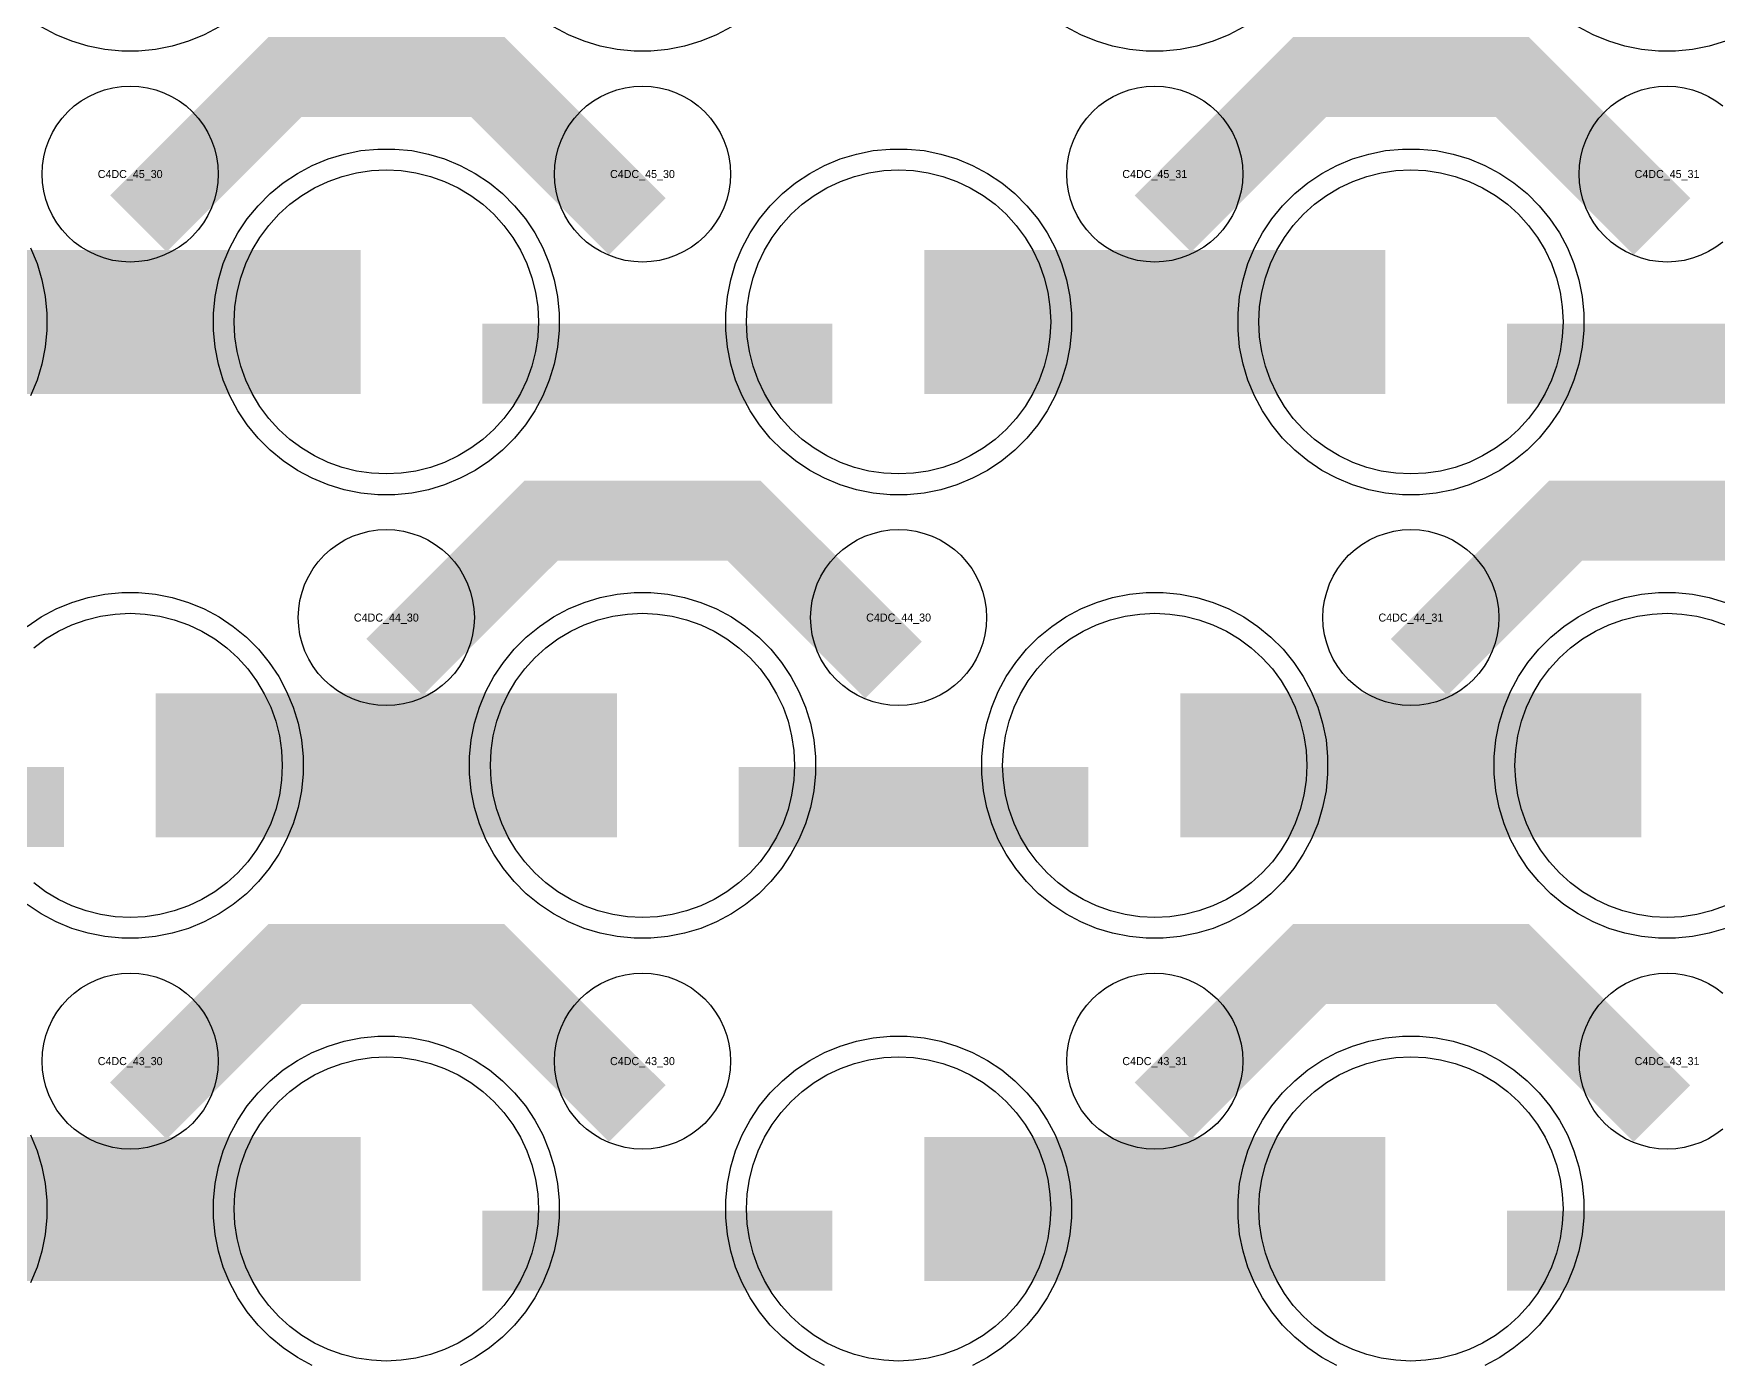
# Model space of a CAD drawing. Extents: x -11880 to 11880, y -14992 to 14992.
# Drawn here: x -2430 to -1904, y -8930 to -8514 of the extents above; entities that cross this region are included whole.
import ezdxf
from ezdxf.enums import TextEntityAlignment as Align

# ---------------------------------------------------------------- set-up
doc = ezdxf.new("R2010")
doc.units = 0
doc.header["$MEASUREMENT"] = 0
for name, color, linetype in [('GDS_775_DT_237', 138, 'CONTINUOUS'), ('RDL1_FS', 34, 'CONTINUOUS'), ('RDL_BS', 160, 'CONTINUOUS')]:
    doc.layers.add(name, color=color, linetype=linetype)

msp = doc.modelspace()

# ---------------------------------------------------------------- linework, layer by layer
at = {"layer": 'RDL1_FS'}
for points in [[(-2320, -8651.689), (-2324.657, -8651.46), (-2329.268, -8650.776), (-2333.791, -8649.644), (-2338.181, -8648.072), (-2342.395, -8646.08), (-2346.395, -8643.682), (-2350.14, -8640.904), (-2353.594, -8637.774), (-2356.724, -8634.32), (-2359.502, -8630.575), (-2361.9, -8626.575), (-2363.892, -8622.361), (-2365.464, -8617.971), (-2366.596, -8613.448), (-2367.28, -8608.837), (-2367.509, -8604.18), (-2367.28, -8599.523), (-2366.596, -8594.912), (-2365.464, -8590.389), (-2363.892, -8585.999), (-2361.9, -8581.785), (-2359.502, -8577.785), (-2356.724, -8574.04), (-2353.594, -8570.586), (-2350.14, -8567.456), (-2346.395, -8564.678), (-2342.395, -8562.28), (-2338.181, -8560.288), (-2333.791, -8558.716), (-2329.268, -8557.584), (-2324.657, -8556.9), (-2320, -8556.671), (-2315.343, -8556.9), (-2310.732, -8557.584), (-2306.209, -8558.716), (-2301.819, -8560.288), (-2297.605, -8562.28), (-2293.605, -8564.678), (-2289.86, -8567.456), (-2286.406, -8570.586), (-2283.276, -8574.04), (-2280.498, -8577.785), (-2278.1, -8581.785), (-2276.108, -8585.999), (-2274.536, -8590.389), (-2273.404, -8594.912), (-2272.72, -8599.523), (-2272.491, -8604.18), (-2272.72, -8608.837), (-2273.404, -8613.448), (-2274.536, -8617.971), (-2276.108, -8622.361), (-2278.1, -8626.575), (-2280.498, -8630.575), (-2283.276, -8634.32), (-2286.406, -8637.774), (-2289.86, -8640.904), (-2293.605, -8643.682), (-2297.605, -8646.08), (-2301.819, -8648.072), (-2306.209, -8649.644), (-2310.732, -8650.776), (-2315.343, -8651.46)], [(-2160, -8651.689), (-2164.657, -8651.46), (-2169.268, -8650.776), (-2173.791, -8649.644), (-2178.181, -8648.072), (-2182.395, -8646.08), (-2186.395, -8643.682), (-2190.14, -8640.904), (-2193.594, -8637.774), (-2196.724, -8634.32), (-2199.502, -8630.575), (-2201.9, -8626.575), (-2203.892, -8622.361), (-2205.464, -8617.971), (-2206.596, -8613.448), (-2207.28, -8608.837), (-2207.509, -8604.18), (-2207.28, -8599.523), (-2206.596, -8594.912), (-2205.464, -8590.389), (-2203.892, -8585.999), (-2201.9, -8581.785), (-2199.502, -8577.785), (-2196.724, -8574.04), (-2193.594, -8570.586), (-2190.14, -8567.456), (-2186.395, -8564.678), (-2182.395, -8562.28), (-2178.181, -8560.288), (-2173.791, -8558.716), (-2169.268, -8557.584), (-2164.657, -8556.9), (-2160, -8556.671), (-2155.343, -8556.9), (-2150.732, -8557.584), (-2146.209, -8558.716), (-2141.819, -8560.288), (-2137.605, -8562.28), (-2133.605, -8564.678), (-2129.86, -8567.456), (-2126.406, -8570.586), (-2123.276, -8574.04), (-2120.498, -8577.785), (-2118.1, -8581.785), (-2116.108, -8585.999), (-2114.536, -8590.389), (-2113.404, -8594.912), (-2112.72, -8599.523), (-2112.491, -8604.18), (-2112.72, -8608.837), (-2113.404, -8613.448), (-2114.536, -8617.971), (-2116.108, -8622.361), (-2118.1, -8626.575), (-2120.498, -8630.575), (-2123.276, -8634.32), (-2126.406, -8637.774), (-2129.86, -8640.904), (-2133.605, -8643.682), (-2137.605, -8646.08), (-2141.819, -8648.072), (-2146.209, -8649.644), (-2150.732, -8650.776), (-2155.343, -8651.46)], [(-2000, -8651.689), (-2004.657, -8651.46), (-2009.268, -8650.776), (-2013.791, -8649.644), (-2018.181, -8648.072), (-2022.395, -8646.08), (-2026.395, -8643.682), (-2030.14, -8640.904), (-2033.594, -8637.774), (-2036.724, -8634.32), (-2039.502, -8630.575), (-2041.9, -8626.575), (-2043.892, -8622.361), (-2045.464, -8617.971), (-2046.596, -8613.448), (-2047.28, -8608.837), (-2047.509, -8604.18), (-2047.28, -8599.523), (-2046.596, -8594.912), (-2045.464, -8590.389), (-2043.892, -8585.999), (-2041.9, -8581.785), (-2039.502, -8577.785), (-2036.724, -8574.04), (-2033.594, -8570.586), (-2030.14, -8567.456), (-2026.395, -8564.678), (-2022.395, -8562.28), (-2018.181, -8560.288), (-2013.791, -8558.716), (-2009.268, -8557.584), (-2004.657, -8556.9), (-2000, -8556.671), (-1995.343, -8556.9), (-1990.732, -8557.584), (-1986.209, -8558.716), (-1981.819, -8560.288), (-1977.605, -8562.28), (-1973.605, -8564.678), (-1969.86, -8567.456), (-1966.406, -8570.586), (-1963.276, -8574.04), (-1960.498, -8577.785), (-1958.1, -8581.785), (-1956.108, -8585.999), (-1954.536, -8590.389), (-1953.404, -8594.912), (-1952.72, -8599.523), (-1952.491, -8604.18), (-1952.72, -8608.837), (-1953.404, -8613.448), (-1954.536, -8617.971), (-1956.108, -8622.361), (-1958.1, -8626.575), (-1960.498, -8630.575), (-1963.276, -8634.32), (-1966.406, -8637.774), (-1969.86, -8640.904), (-1973.605, -8643.682), (-1977.605, -8646.08), (-1981.819, -8648.072), (-1986.209, -8649.644), (-1990.732, -8650.776), (-1995.343, -8651.46)], [(-2240, -8790.254), (-2244.657, -8790.025), (-2249.268, -8789.341), (-2253.791, -8788.209), (-2258.181, -8786.637), (-2262.395, -8784.645), (-2266.395, -8782.247), (-2270.14, -8779.469), (-2273.594, -8776.339), (-2276.724, -8772.885), (-2279.502, -8769.14), (-2281.9, -8765.14), (-2283.892, -8760.926), (-2285.464, -8756.536), (-2286.596, -8752.013), (-2287.28, -8747.402), (-2287.509, -8742.745), (-2287.28, -8738.088), (-2286.596, -8733.477), (-2285.464, -8728.954), (-2283.892, -8724.564), (-2281.9, -8720.35), (-2279.502, -8716.35), (-2276.724, -8712.605), (-2273.594, -8709.151), (-2270.14, -8706.021), (-2266.395, -8703.243), (-2262.395, -8700.845), (-2258.181, -8698.853), (-2253.791, -8697.281), (-2249.268, -8696.149), (-2244.657, -8695.465), (-2240, -8695.236), (-2235.343, -8695.465), (-2230.732, -8696.149), (-2226.209, -8697.281), (-2221.819, -8698.853), (-2217.605, -8700.845), (-2213.605, -8703.243), (-2209.86, -8706.021), (-2206.406, -8709.151), (-2203.276, -8712.605), (-2200.498, -8716.35), (-2198.1, -8720.35), (-2196.108, -8724.564), (-2194.536, -8728.954), (-2193.404, -8733.477), (-2192.72, -8738.088), (-2192.491, -8742.745), (-2192.72, -8747.402), (-2193.404, -8752.013), (-2194.536, -8756.536), (-2196.108, -8760.926), (-2198.1, -8765.14), (-2200.498, -8769.14), (-2203.276, -8772.885), (-2206.406, -8776.339), (-2209.86, -8779.469), (-2213.605, -8782.247), (-2217.605, -8784.645), (-2221.819, -8786.637), (-2226.209, -8788.209), (-2230.732, -8789.341), (-2235.343, -8790.025)], [(-2080, -8790.254), (-2084.657, -8790.025), (-2089.268, -8789.341), (-2093.791, -8788.209), (-2098.181, -8786.637), (-2102.395, -8784.645), (-2106.395, -8782.247), (-2110.14, -8779.469), (-2113.594, -8776.339), (-2116.724, -8772.885), (-2119.502, -8769.14), (-2121.9, -8765.14), (-2123.892, -8760.926), (-2125.464, -8756.536), (-2126.596, -8752.013), (-2127.28, -8747.402), (-2127.509, -8742.745), (-2127.28, -8738.088), (-2126.596, -8733.477), (-2125.464, -8728.954), (-2123.892, -8724.564), (-2121.9, -8720.35), (-2119.502, -8716.35), (-2116.724, -8712.605), (-2113.594, -8709.151), (-2110.14, -8706.021), (-2106.395, -8703.243), (-2102.395, -8700.845), (-2098.181, -8698.853), (-2093.791, -8697.281), (-2089.268, -8696.149), (-2084.657, -8695.465), (-2080, -8695.236), (-2075.343, -8695.465), (-2070.732, -8696.149), (-2066.209, -8697.281), (-2061.819, -8698.853), (-2057.605, -8700.845), (-2053.605, -8703.243), (-2049.86, -8706.021), (-2046.406, -8709.151), (-2043.276, -8712.605), (-2040.498, -8716.35), (-2038.1, -8720.35), (-2036.108, -8724.564), (-2034.536, -8728.954), (-2033.404, -8733.477), (-2032.72, -8738.088), (-2032.491, -8742.745), (-2032.72, -8747.402), (-2033.404, -8752.013), (-2034.536, -8756.536), (-2036.108, -8760.926), (-2038.1, -8765.14), (-2040.498, -8769.14), (-2043.276, -8772.885), (-2046.406, -8776.339), (-2049.86, -8779.469), (-2053.605, -8782.247), (-2057.605, -8784.645), (-2061.819, -8786.637), (-2066.209, -8788.209), (-2070.732, -8789.341), (-2075.343, -8790.025)], [(-2320, -8928.819), (-2324.657, -8928.59), (-2329.268, -8927.906), (-2333.791, -8926.774), (-2338.181, -8925.202), (-2342.395, -8923.21), (-2346.395, -8920.812), (-2350.14, -8918.034), (-2353.594, -8914.904), (-2356.724, -8911.45), (-2359.502, -8907.705), (-2361.9, -8903.705), (-2363.892, -8899.491), (-2365.464, -8895.101), (-2366.596, -8890.578), (-2367.28, -8885.967), (-2367.509, -8881.31), (-2367.28, -8876.653), (-2366.596, -8872.042), (-2365.464, -8867.519), (-2363.892, -8863.129), (-2361.9, -8858.915), (-2359.502, -8854.915), (-2356.724, -8851.17), (-2353.594, -8847.716), (-2350.14, -8844.586), (-2346.395, -8841.808), (-2342.395, -8839.41), (-2338.181, -8837.418), (-2333.791, -8835.846), (-2329.268, -8834.714), (-2324.657, -8834.03), (-2320, -8833.801), (-2315.343, -8834.03), (-2310.732, -8834.714), (-2306.209, -8835.846), (-2301.819, -8837.418), (-2297.605, -8839.41), (-2293.605, -8841.808), (-2289.86, -8844.586), (-2286.406, -8847.716), (-2283.276, -8851.17), (-2280.498, -8854.915), (-2278.1, -8858.915), (-2276.108, -8863.129), (-2274.536, -8867.519), (-2273.404, -8872.042), (-2272.72, -8876.653), (-2272.491, -8881.31), (-2272.72, -8885.967), (-2273.404, -8890.578), (-2274.536, -8895.101), (-2276.108, -8899.491), (-2278.1, -8903.705), (-2280.498, -8907.705), (-2283.276, -8911.45), (-2286.406, -8914.904), (-2289.86, -8918.034), (-2293.605, -8920.812), (-2297.605, -8923.21), (-2301.819, -8925.202), (-2306.209, -8926.774), (-2310.732, -8927.906), (-2315.343, -8928.59)], [(-2160, -8928.819), (-2164.657, -8928.59), (-2169.268, -8927.906), (-2173.791, -8926.774), (-2178.181, -8925.202), (-2182.395, -8923.21), (-2186.395, -8920.812), (-2190.14, -8918.034), (-2193.594, -8914.904), (-2196.724, -8911.45), (-2199.502, -8907.705), (-2201.9, -8903.705), (-2203.892, -8899.491), (-2205.464, -8895.101), (-2206.596, -8890.578), (-2207.28, -8885.967), (-2207.509, -8881.31), (-2207.28, -8876.653), (-2206.596, -8872.042), (-2205.464, -8867.519), (-2203.892, -8863.129), (-2201.9, -8858.915), (-2199.502, -8854.915), (-2196.724, -8851.17), (-2193.594, -8847.716), (-2190.14, -8844.586), (-2186.395, -8841.808), (-2182.395, -8839.41), (-2178.181, -8837.418), (-2173.791, -8835.846), (-2169.268, -8834.714), (-2164.657, -8834.03), (-2160, -8833.801), (-2155.343, -8834.03), (-2150.732, -8834.714), (-2146.209, -8835.846), (-2141.819, -8837.418), (-2137.605, -8839.41), (-2133.605, -8841.808), (-2129.86, -8844.586), (-2126.406, -8847.716), (-2123.276, -8851.17), (-2120.498, -8854.915), (-2118.1, -8858.915), (-2116.108, -8863.129), (-2114.536, -8867.519), (-2113.404, -8872.042), (-2112.72, -8876.653), (-2112.491, -8881.31), (-2112.72, -8885.967), (-2113.404, -8890.578), (-2114.536, -8895.101), (-2116.108, -8899.491), (-2118.1, -8903.705), (-2120.498, -8907.705), (-2123.276, -8911.45), (-2126.406, -8914.904), (-2129.86, -8918.034), (-2133.605, -8920.812), (-2137.605, -8923.21), (-2141.819, -8925.202), (-2146.209, -8926.774), (-2150.732, -8927.906), (-2155.343, -8928.59)], [(-2000, -8928.819), (-2004.657, -8928.59), (-2009.268, -8927.906), (-2013.791, -8926.774), (-2018.181, -8925.202), (-2022.395, -8923.21), (-2026.395, -8920.812), (-2030.14, -8918.034), (-2033.594, -8914.904), (-2036.724, -8911.45), (-2039.502, -8907.705), (-2041.9, -8903.705), (-2043.892, -8899.491), (-2045.464, -8895.101), (-2046.596, -8890.578), (-2047.28, -8885.967), (-2047.509, -8881.31), (-2047.28, -8876.653), (-2046.596, -8872.042), (-2045.464, -8867.519), (-2043.892, -8863.129), (-2041.9, -8858.915), (-2039.502, -8854.915), (-2036.724, -8851.17), (-2033.594, -8847.716), (-2030.14, -8844.586), (-2026.395, -8841.808), (-2022.395, -8839.41), (-2018.181, -8837.418), (-2013.791, -8835.846), (-2009.268, -8834.714), (-2004.657, -8834.03), (-2000, -8833.801), (-1995.343, -8834.03), (-1990.732, -8834.714), (-1986.209, -8835.846), (-1981.819, -8837.418), (-1977.605, -8839.41), (-1973.605, -8841.808), (-1969.86, -8844.586), (-1966.406, -8847.716), (-1963.276, -8851.17), (-1960.498, -8854.915), (-1958.1, -8858.915), (-1956.108, -8863.129), (-1954.536, -8867.519), (-1953.404, -8872.042), (-1952.72, -8876.653), (-1952.491, -8881.31), (-1952.72, -8885.967), (-1953.404, -8890.578), (-1954.536, -8895.101), (-1956.108, -8899.491), (-1958.1, -8903.705), (-1960.498, -8907.705), (-1963.276, -8911.45), (-1966.406, -8914.904), (-1969.86, -8918.034), (-1973.605, -8920.812), (-1977.605, -8923.21), (-1981.819, -8925.202), (-1986.209, -8926.774), (-1990.732, -8927.906), (-1995.343, -8928.59)]]:
    msp.add_lwpolyline(points, close=True, dxfattribs=at)
for points in [[(-2471.998, -8604.18, 45, 45, 0), (-2399.998, -8604.18, 45, 45, 0)], [(-2399.998, -8604.18, 45, 45, 0), (-2327.998, -8604.18, 45, 45, 0)], [(-2151.998, -8604.18, 45, 45, 0), (-2079.998, -8604.18, 45, 45, 0)], [(-2079.998, -8604.18, 45, 45, 0), (-2007.998, -8604.18, 45, 45, 0)], [(-2391.998, -8742.745, 45, 45, 0), (-2319.998, -8742.745, 45, 45, 0)], [(-2319.998, -8742.745, 45, 45, 0), (-2247.998, -8742.745, 45, 45, 0)], [(-2071.998, -8742.745, 45, 45, 0), (-1999.998, -8742.745, 45, 45, 0)], [(-1999.998, -8742.745, 45, 45, 0), (-1927.998, -8742.745, 45, 45, 0)], [(-2471.998, -8881.31, 45, 45, 0), (-2399.998, -8881.31, 45, 45, 0)], [(-2399.998, -8881.31, 45, 45, 0), (-2327.998, -8881.31, 45, 45, 0)], [(-2151.998, -8881.31, 45, 45, 0), (-2079.998, -8881.31, 45, 45, 0)], [(-2079.998, -8881.31, 45, 45, 0), (-2007.998, -8881.31, 45, 45, 0)]]:
    msp.add_lwpolyline(points, format="xyseb", dxfattribs=at)
for points in [[(-2430.14, -8706.021), (-2426.395, -8703.243), (-2422.395, -8700.845), (-2418.181, -8698.853), (-2413.791, -8697.281), (-2409.268, -8696.149), (-2404.657, -8695.465), (-2400, -8695.236), (-2395.343, -8695.465), (-2390.732, -8696.149), (-2386.209, -8697.281), (-2381.819, -8698.853), (-2377.605, -8700.845), (-2373.605, -8703.243), (-2369.86, -8706.021), (-2366.406, -8709.151), (-2363.276, -8712.605), (-2360.498, -8716.35), (-2358.1, -8720.35), (-2356.108, -8724.564), (-2354.536, -8728.954), (-2353.404, -8733.477), (-2352.72, -8738.088), (-2352.491, -8742.745), (-2352.72, -8747.402), (-2353.404, -8752.013), (-2354.536, -8756.536), (-2356.108, -8760.926), (-2358.1, -8765.14), (-2360.498, -8769.14), (-2363.276, -8772.885), (-2366.406, -8776.339), (-2369.86, -8779.469), (-2373.605, -8782.247), (-2377.605, -8784.645), (-2381.819, -8786.637), (-2386.209, -8788.209), (-2390.732, -8789.341), (-2395.343, -8790.025), (-2400, -8790.254), (-2404.657, -8790.025), (-2409.268, -8789.341), (-2413.791, -8788.209), (-2418.181, -8786.637), (-2422.395, -8784.645), (-2426.395, -8782.247), (-2430.14, -8779.469)], [(-1901.819, -8786.637), (-1906.209, -8788.209), (-1910.732, -8789.341), (-1915.343, -8790.025), (-1920, -8790.254), (-1924.657, -8790.025), (-1929.268, -8789.341), (-1933.791, -8788.209), (-1938.181, -8786.637), (-1942.395, -8784.645), (-1946.395, -8782.247), (-1950.14, -8779.469), (-1953.594, -8776.339), (-1956.724, -8772.885), (-1959.502, -8769.14), (-1961.9, -8765.14), (-1963.892, -8760.926), (-1965.464, -8756.536), (-1966.596, -8752.013), (-1967.28, -8747.402), (-1967.509, -8742.745), (-1967.28, -8738.088), (-1966.596, -8733.477), (-1965.464, -8728.954), (-1963.892, -8724.564), (-1961.9, -8720.35), (-1959.502, -8716.35), (-1956.724, -8712.605), (-1953.594, -8709.151), (-1950.14, -8706.021), (-1946.395, -8703.243), (-1942.395, -8700.845), (-1938.181, -8698.853), (-1933.791, -8697.281), (-1929.268, -8696.149), (-1924.657, -8695.465), (-1920, -8695.236), (-1915.343, -8695.465), (-1910.732, -8696.149), (-1906.209, -8697.281), (-1901.819, -8698.853)]]:
    msp.add_lwpolyline(points, dxfattribs=at)
at = {"layer": 'RDL_BS'}
for points in [[(-2372.223, -8511.998), (-2376.885, -8514.49), (-2381.795, -8516.521), (-2386.835, -8518.052), (-2392.062, -8519.098), (-2397.356, -8519.615), (-2402.644, -8519.615), (-2407.938, -8519.098), (-2413.165, -8518.052), (-2418.205, -8516.521), (-2423.115, -8514.49), (-2427.777, -8511.998)], [(-2212.223, -8511.998), (-2216.885, -8514.49), (-2221.795, -8516.521), (-2226.835, -8518.052), (-2232.062, -8519.098), (-2237.356, -8519.615), (-2242.644, -8519.615), (-2247.938, -8519.098), (-2253.165, -8518.052), (-2258.205, -8516.521), (-2263.115, -8514.49), (-2267.777, -8511.998)], [(-2052.223, -8511.998), (-2056.885, -8514.49), (-2061.795, -8516.521), (-2066.835, -8518.052), (-2072.062, -8519.098), (-2077.356, -8519.615), (-2082.644, -8519.615), (-2087.938, -8519.098), (-2093.165, -8518.052), (-2098.205, -8516.521), (-2103.115, -8514.49), (-2107.777, -8511.998)], [(-1901.795, -8516.521), (-1906.835, -8518.052), (-1912.062, -8519.098), (-1917.356, -8519.615), (-1922.644, -8519.615), (-1927.938, -8519.098), (-1933.165, -8518.052), (-1938.205, -8516.521), (-1943.115, -8514.49), (-1947.777, -8511.998)], [(-1902.557, -8579.246), (-1904.72, -8580.849), (-1907.044, -8582.242), (-1909.481, -8583.394), (-1912.016, -8584.301), (-1914.635, -8584.958), (-1917.307, -8585.354), (-1920, -8585.486), (-1922.693, -8585.354), (-1925.365, -8584.958), (-1927.984, -8584.301), (-1930.519, -8583.394), (-1932.956, -8582.242), (-1935.28, -8580.849), (-1937.443, -8579.246), (-1939.442, -8577.434), (-1941.254, -8575.435), (-1942.857, -8573.272), (-1944.25, -8570.948), (-1945.402, -8568.511), (-1946.309, -8565.976), (-1946.966, -8563.357), (-1947.362, -8560.685), (-1947.494, -8557.992), (-1947.362, -8555.299), (-1946.966, -8552.627), (-1946.309, -8550.008), (-1945.402, -8547.473), (-1944.25, -8545.036), (-1942.857, -8542.712), (-1941.254, -8540.549), (-1939.442, -8538.55), (-1937.443, -8536.738), (-1935.28, -8535.135), (-1932.956, -8533.742), (-1930.519, -8532.59), (-1927.984, -8531.683), (-1925.365, -8531.026), (-1922.693, -8530.63), (-1920, -8530.498), (-1917.307, -8530.63), (-1914.635, -8531.026), (-1912.016, -8531.683), (-1909.481, -8532.59), (-1907.044, -8533.742), (-1904.72, -8535.135), (-1902.557, -8536.738)], [(-2431.125, -8581.065), (-2429.094, -8585.975), (-2427.563, -8591.015), (-2426.517, -8596.242), (-2426, -8601.536), (-2426, -8606.824), (-2426.517, -8612.118), (-2427.563, -8617.345), (-2429.094, -8622.385), (-2431.125, -8627.295)], [(-2432.191, -8699.309), (-2427.777, -8696.362), (-2423.115, -8693.87), (-2418.205, -8691.839), (-2413.165, -8690.308), (-2407.938, -8689.262), (-2402.644, -8688.745), (-2397.356, -8688.745), (-2392.062, -8689.262), (-2386.835, -8690.308), (-2381.795, -8691.839), (-2376.885, -8693.87), (-2372.223, -8696.362), (-2367.809, -8699.309), (-2363.708, -8702.671), (-2359.926, -8706.453), (-2356.564, -8710.554), (-2353.617, -8714.968), (-2351.125, -8719.63), (-2349.094, -8724.54), (-2347.563, -8729.58), (-2346.517, -8734.807), (-2346, -8740.101), (-2346, -8745.389), (-2346.517, -8750.683), (-2347.563, -8755.91), (-2349.094, -8760.95), (-2351.125, -8765.86), (-2353.617, -8770.522), (-2356.564, -8774.936), (-2359.926, -8779.037), (-2363.708, -8782.819), (-2367.809, -8786.181), (-2372.223, -8789.128), (-2376.885, -8791.62), (-2381.795, -8793.651), (-2386.835, -8795.182), (-2392.062, -8796.228), (-2397.356, -8796.745), (-2402.644, -8796.745), (-2407.938, -8796.228), (-2413.165, -8795.182), (-2418.205, -8793.651), (-2423.115, -8791.62), (-2427.777, -8789.128), (-2432.191, -8786.181)], [(-1901.795, -8793.651), (-1906.835, -8795.182), (-1912.062, -8796.228), (-1917.356, -8796.745), (-1922.644, -8796.745), (-1927.938, -8796.228), (-1933.165, -8795.182), (-1938.205, -8793.651), (-1943.115, -8791.62), (-1947.777, -8789.128), (-1952.191, -8786.181), (-1956.292, -8782.819), (-1960.074, -8779.037), (-1963.436, -8774.936), (-1966.383, -8770.522), (-1968.875, -8765.86), (-1970.906, -8760.95), (-1972.437, -8755.91), (-1973.483, -8750.683), (-1974, -8745.389), (-1974, -8740.101), (-1973.483, -8734.807), (-1972.437, -8729.58), (-1970.906, -8724.54), (-1968.875, -8719.63), (-1966.383, -8714.968), (-1963.436, -8710.554), (-1960.074, -8706.453), (-1956.292, -8702.671), (-1952.191, -8699.309), (-1947.777, -8696.362), (-1943.115, -8693.87), (-1938.205, -8691.839), (-1933.165, -8690.308), (-1927.938, -8689.262), (-1922.644, -8688.745), (-1917.356, -8688.745), (-1912.062, -8689.262), (-1906.835, -8690.308), (-1901.795, -8691.839)], [(-1902.557, -8856.376), (-1904.72, -8857.979), (-1907.044, -8859.372), (-1909.481, -8860.524), (-1912.016, -8861.431), (-1914.635, -8862.088), (-1917.307, -8862.484), (-1920, -8862.616), (-1922.693, -8862.484), (-1925.365, -8862.088), (-1927.984, -8861.431), (-1930.519, -8860.524), (-1932.956, -8859.372), (-1935.28, -8857.979), (-1937.443, -8856.376), (-1939.442, -8854.564), (-1941.254, -8852.565), (-1942.857, -8850.402), (-1944.25, -8848.078), (-1945.402, -8845.641), (-1946.309, -8843.106), (-1946.966, -8840.487), (-1947.362, -8837.815), (-1947.494, -8835.122), (-1947.362, -8832.429), (-1946.966, -8829.757), (-1946.309, -8827.138), (-1945.402, -8824.603), (-1944.25, -8822.166), (-1942.857, -8819.842), (-1941.254, -8817.679), (-1939.442, -8815.68), (-1937.443, -8813.868), (-1935.28, -8812.265), (-1932.956, -8810.872), (-1930.519, -8809.72), (-1927.984, -8808.813), (-1925.365, -8808.156), (-1922.693, -8807.76), (-1920, -8807.628), (-1917.307, -8807.76), (-1914.635, -8808.156), (-1912.016, -8808.813), (-1909.481, -8809.72), (-1907.044, -8810.872), (-1904.72, -8812.265), (-1902.557, -8813.868)], [(-2343.115, -8930.185), (-2347.777, -8927.693), (-2352.191, -8924.746), (-2356.292, -8921.384), (-2360.074, -8917.602), (-2363.436, -8913.501), (-2366.383, -8909.087), (-2368.875, -8904.425), (-2370.906, -8899.515), (-2372.437, -8894.475), (-2373.483, -8889.248), (-2374, -8883.954), (-2374, -8878.666), (-2373.483, -8873.372), (-2372.437, -8868.145), (-2370.906, -8863.105), (-2368.875, -8858.195), (-2366.383, -8853.533), (-2363.436, -8849.119), (-2360.074, -8845.018), (-2356.292, -8841.236), (-2352.191, -8837.874), (-2347.777, -8834.927), (-2343.115, -8832.435), (-2338.205, -8830.404), (-2333.165, -8828.873), (-2327.938, -8827.827), (-2322.644, -8827.31), (-2317.356, -8827.31), (-2312.062, -8827.827), (-2306.835, -8828.873), (-2301.795, -8830.404), (-2296.885, -8832.435), (-2292.223, -8834.927), (-2287.809, -8837.874), (-2283.708, -8841.236), (-2279.926, -8845.018), (-2276.564, -8849.119), (-2273.617, -8853.533), (-2271.125, -8858.195), (-2269.094, -8863.105), (-2267.563, -8868.145), (-2266.517, -8873.372), (-2266, -8878.666), (-2266, -8883.954), (-2266.517, -8889.248), (-2267.563, -8894.475), (-2269.094, -8899.515), (-2271.125, -8904.425), (-2273.617, -8909.087), (-2276.564, -8913.501), (-2279.926, -8917.602), (-2283.708, -8921.384), (-2287.809, -8924.746), (-2292.223, -8927.693), (-2296.885, -8930.185)], [(-2183.115, -8930.185), (-2187.777, -8927.693), (-2192.191, -8924.746), (-2196.292, -8921.384), (-2200.074, -8917.602), (-2203.436, -8913.501), (-2206.383, -8909.087), (-2208.875, -8904.425), (-2210.906, -8899.515), (-2212.437, -8894.475), (-2213.483, -8889.248), (-2214, -8883.954), (-2214, -8878.666), (-2213.483, -8873.372), (-2212.437, -8868.145), (-2210.906, -8863.105), (-2208.875, -8858.195), (-2206.383, -8853.533), (-2203.436, -8849.119), (-2200.074, -8845.018), (-2196.292, -8841.236), (-2192.191, -8837.874), (-2187.777, -8834.927), (-2183.115, -8832.435), (-2178.205, -8830.404), (-2173.165, -8828.873), (-2167.938, -8827.827), (-2162.644, -8827.31), (-2157.356, -8827.31), (-2152.062, -8827.827), (-2146.835, -8828.873), (-2141.795, -8830.404), (-2136.885, -8832.435), (-2132.223, -8834.927), (-2127.809, -8837.874), (-2123.708, -8841.236), (-2119.926, -8845.018), (-2116.564, -8849.119), (-2113.617, -8853.533), (-2111.125, -8858.195), (-2109.094, -8863.105), (-2107.563, -8868.145), (-2106.517, -8873.372), (-2106, -8878.666), (-2106, -8883.954), (-2106.517, -8889.248), (-2107.563, -8894.475), (-2109.094, -8899.515), (-2111.125, -8904.425), (-2113.617, -8909.087), (-2116.564, -8913.501), (-2119.926, -8917.602), (-2123.708, -8921.384), (-2127.809, -8924.746), (-2132.223, -8927.693), (-2136.885, -8930.185)], [(-2023.115, -8930.185), (-2027.777, -8927.693), (-2032.191, -8924.746), (-2036.292, -8921.384), (-2040.074, -8917.602), (-2043.436, -8913.501), (-2046.383, -8909.087), (-2048.875, -8904.425), (-2050.906, -8899.515), (-2052.437, -8894.475), (-2053.483, -8889.248), (-2054, -8883.954), (-2054, -8878.666), (-2053.483, -8873.372), (-2052.437, -8868.145), (-2050.906, -8863.105), (-2048.875, -8858.195), (-2046.383, -8853.533), (-2043.436, -8849.119), (-2040.074, -8845.018), (-2036.292, -8841.236), (-2032.191, -8837.874), (-2027.777, -8834.927), (-2023.115, -8832.435), (-2018.205, -8830.404), (-2013.165, -8828.873), (-2007.938, -8827.827), (-2002.644, -8827.31), (-1997.356, -8827.31), (-1992.062, -8827.827), (-1986.835, -8828.873), (-1981.795, -8830.404), (-1976.885, -8832.435), (-1972.223, -8834.927), (-1967.809, -8837.874), (-1963.708, -8841.236), (-1959.926, -8845.018), (-1956.564, -8849.119), (-1953.617, -8853.533), (-1951.125, -8858.195), (-1949.094, -8863.105), (-1947.563, -8868.145), (-1946.517, -8873.372), (-1946, -8878.666), (-1946, -8883.954), (-1946.517, -8889.248), (-1947.563, -8894.475), (-1949.094, -8899.515), (-1951.125, -8904.425), (-1953.617, -8909.087), (-1956.564, -8913.501), (-1959.926, -8917.602), (-1963.708, -8921.384), (-1967.809, -8924.746), (-1972.223, -8927.693), (-1976.885, -8930.185)], [(-2431.125, -8858.195), (-2429.094, -8863.105), (-2427.563, -8868.145), (-2426.517, -8873.372), (-2426, -8878.666), (-2426, -8883.954), (-2426.517, -8889.248), (-2427.563, -8894.475), (-2429.094, -8899.515), (-2431.125, -8904.425)]]:
    msp.add_lwpolyline(points, dxfattribs=at)
for points in [[(-2397.438, -8573.494, 25, 25, 0), (-2351.623, -8527.679, 25, 25, 0), (-2318.07, -8527.679, 25, 25, 0)], [(-2241.599, -8574.393, 25, 25, 0), (-2288.313, -8527.679, 25, 25, 0), (-2318.071, -8527.679, 25, 25, 0)], [(-2077.438, -8573.494, 25, 25, 0), (-2031.623, -8527.679, 25, 25, 0), (-1998.07, -8527.679, 25, 25, 0)], [(-1921.599, -8574.393, 25, 25, 0), (-1968.313, -8527.679, 25, 25, 0), (-1998.071, -8527.679, 25, 25, 0)], [(-2289.984, -8617.193, 25, 25, 0), (-2180.719, -8617.193, 25, 25, 0)], [(-1969.984, -8617.193, 25, 25, 0), (-1860.719, -8617.193, 25, 25, 0)], [(-2317.438, -8712.059, 25, 25, 0), (-2271.623, -8666.244, 25, 25, 0), (-2238.07, -8666.244, 25, 25, 0)], [(-2161.599, -8712.958, 25, 25, 0), (-2208.313, -8666.244, 25, 25, 0), (-2238.071, -8666.244, 25, 25, 0)], [(-1997.438, -8712.059, 25, 25, 0), (-1951.623, -8666.244, 25, 25, 0), (-1918.07, -8666.244, 25, 25, 0)], [(-1841.599, -8712.958, 25, 25, 0), (-1888.313, -8666.244, 25, 25, 0), (-1918.071, -8666.244, 25, 25, 0)], [(-2529.984, -8755.758, 25, 25, 0), (-2420.719, -8755.758, 25, 25, 0)], [(-2209.984, -8755.758, 25, 25, 0), (-2100.719, -8755.758, 25, 25, 0)], [(-2397.438, -8850.624, 25, 25, 0), (-2351.623, -8804.809, 25, 25, 0), (-2318.07, -8804.809, 25, 25, 0)], [(-2241.599, -8851.523, 25, 25, 0), (-2288.313, -8804.809, 25, 25, 0), (-2318.071, -8804.809, 25, 25, 0)], [(-2077.438, -8850.624, 25, 25, 0), (-2031.623, -8804.809, 25, 25, 0), (-1998.07, -8804.809, 25, 25, 0)], [(-1921.599, -8851.523, 25, 25, 0), (-1968.313, -8804.809, 25, 25, 0), (-1998.071, -8804.809, 25, 25, 0)], [(-2289.984, -8894.323, 25, 25, 0), (-2180.719, -8894.323, 25, 25, 0)], [(-1969.984, -8894.323, 25, 25, 0), (-1860.719, -8894.323, 25, 25, 0)]]:
    msp.add_lwpolyline(points, format="xyseb", dxfattribs=at)
for points in [[(-2400, -8585.486), (-2402.693, -8585.354), (-2405.365, -8584.958), (-2407.984, -8584.301), (-2410.519, -8583.394), (-2412.956, -8582.242), (-2415.28, -8580.849), (-2417.443, -8579.246), (-2419.442, -8577.434), (-2421.254, -8575.435), (-2422.857, -8573.272), (-2424.25, -8570.948), (-2425.402, -8568.511), (-2426.309, -8565.976), (-2426.966, -8563.357), (-2427.362, -8560.685), (-2427.494, -8557.992), (-2427.362, -8555.299), (-2426.966, -8552.627), (-2426.309, -8550.008), (-2425.402, -8547.473), (-2424.25, -8545.036), (-2422.857, -8542.712), (-2421.254, -8540.549), (-2419.442, -8538.55), (-2417.443, -8536.738), (-2415.28, -8535.135), (-2412.956, -8533.742), (-2410.519, -8532.59), (-2407.984, -8531.683), (-2405.365, -8531.026), (-2402.693, -8530.63), (-2400, -8530.498), (-2397.307, -8530.63), (-2394.635, -8531.026), (-2392.016, -8531.683), (-2389.481, -8532.59), (-2387.044, -8533.742), (-2384.72, -8535.135), (-2382.557, -8536.738), (-2380.558, -8538.55), (-2378.746, -8540.549), (-2377.143, -8542.712), (-2375.75, -8545.036), (-2374.598, -8547.473), (-2373.691, -8550.008), (-2373.034, -8552.627), (-2372.638, -8555.299), (-2372.506, -8557.992), (-2372.638, -8560.685), (-2373.034, -8563.357), (-2373.691, -8565.976), (-2374.598, -8568.511), (-2375.75, -8570.948), (-2377.143, -8573.272), (-2378.746, -8575.435), (-2380.558, -8577.434), (-2382.557, -8579.246), (-2384.72, -8580.849), (-2387.044, -8582.242), (-2389.481, -8583.394), (-2392.016, -8584.301), (-2394.635, -8584.958), (-2397.307, -8585.354)], [(-2240, -8585.486), (-2242.693, -8585.354), (-2245.365, -8584.958), (-2247.984, -8584.301), (-2250.519, -8583.394), (-2252.956, -8582.242), (-2255.28, -8580.849), (-2257.443, -8579.246), (-2259.442, -8577.434), (-2261.254, -8575.435), (-2262.857, -8573.272), (-2264.25, -8570.948), (-2265.402, -8568.511), (-2266.309, -8565.976), (-2266.966, -8563.357), (-2267.362, -8560.685), (-2267.494, -8557.992), (-2267.362, -8555.299), (-2266.966, -8552.627), (-2266.309, -8550.008), (-2265.402, -8547.473), (-2264.25, -8545.036), (-2262.857, -8542.712), (-2261.254, -8540.549), (-2259.442, -8538.55), (-2257.443, -8536.738), (-2255.28, -8535.135), (-2252.956, -8533.742), (-2250.519, -8532.59), (-2247.984, -8531.683), (-2245.365, -8531.026), (-2242.693, -8530.63), (-2240, -8530.498), (-2237.307, -8530.63), (-2234.635, -8531.026), (-2232.016, -8531.683), (-2229.481, -8532.59), (-2227.044, -8533.742), (-2224.72, -8535.135), (-2222.557, -8536.738), (-2220.558, -8538.55), (-2218.746, -8540.549), (-2217.143, -8542.712), (-2215.75, -8545.036), (-2214.598, -8547.473), (-2213.691, -8550.008), (-2213.034, -8552.627), (-2212.638, -8555.299), (-2212.506, -8557.992), (-2212.638, -8560.685), (-2213.034, -8563.357), (-2213.691, -8565.976), (-2214.598, -8568.511), (-2215.75, -8570.948), (-2217.143, -8573.272), (-2218.746, -8575.435), (-2220.558, -8577.434), (-2222.557, -8579.246), (-2224.72, -8580.849), (-2227.044, -8582.242), (-2229.481, -8583.394), (-2232.016, -8584.301), (-2234.635, -8584.958), (-2237.307, -8585.354)], [(-2080, -8585.486), (-2082.693, -8585.354), (-2085.365, -8584.958), (-2087.984, -8584.301), (-2090.519, -8583.394), (-2092.956, -8582.242), (-2095.28, -8580.849), (-2097.443, -8579.246), (-2099.442, -8577.434), (-2101.254, -8575.435), (-2102.857, -8573.272), (-2104.25, -8570.948), (-2105.402, -8568.511), (-2106.309, -8565.976), (-2106.966, -8563.357), (-2107.362, -8560.685), (-2107.494, -8557.992), (-2107.362, -8555.299), (-2106.966, -8552.627), (-2106.309, -8550.008), (-2105.402, -8547.473), (-2104.25, -8545.036), (-2102.857, -8542.712), (-2101.254, -8540.549), (-2099.442, -8538.55), (-2097.443, -8536.738), (-2095.28, -8535.135), (-2092.956, -8533.742), (-2090.519, -8532.59), (-2087.984, -8531.683), (-2085.365, -8531.026), (-2082.693, -8530.63), (-2080, -8530.498), (-2077.307, -8530.63), (-2074.635, -8531.026), (-2072.016, -8531.683), (-2069.481, -8532.59), (-2067.044, -8533.742), (-2064.72, -8535.135), (-2062.557, -8536.738), (-2060.558, -8538.55), (-2058.746, -8540.549), (-2057.143, -8542.712), (-2055.75, -8545.036), (-2054.598, -8547.473), (-2053.691, -8550.008), (-2053.034, -8552.627), (-2052.638, -8555.299), (-2052.506, -8557.992), (-2052.638, -8560.685), (-2053.034, -8563.357), (-2053.691, -8565.976), (-2054.598, -8568.511), (-2055.75, -8570.948), (-2057.143, -8573.272), (-2058.746, -8575.435), (-2060.558, -8577.434), (-2062.557, -8579.246), (-2064.72, -8580.849), (-2067.044, -8582.242), (-2069.481, -8583.394), (-2072.016, -8584.301), (-2074.635, -8584.958), (-2077.307, -8585.354)], [(-2322.644, -8658.18), (-2327.938, -8657.663), (-2333.165, -8656.617), (-2338.205, -8655.086), (-2343.115, -8653.055), (-2347.777, -8650.563), (-2352.191, -8647.616), (-2356.292, -8644.254), (-2360.074, -8640.472), (-2363.436, -8636.371), (-2366.383, -8631.957), (-2368.875, -8627.295), (-2370.906, -8622.385), (-2372.437, -8617.345), (-2373.483, -8612.118), (-2374, -8606.824), (-2374, -8601.536), (-2373.483, -8596.242), (-2372.437, -8591.015), (-2370.906, -8585.975), (-2368.875, -8581.065), (-2366.383, -8576.403), (-2363.436, -8571.989), (-2360.074, -8567.888), (-2356.292, -8564.106), (-2352.191, -8560.744), (-2347.777, -8557.797), (-2343.115, -8555.305), (-2338.205, -8553.274), (-2333.165, -8551.743), (-2327.938, -8550.697), (-2322.644, -8550.18), (-2317.356, -8550.18), (-2312.062, -8550.697), (-2306.835, -8551.743), (-2301.795, -8553.274), (-2296.885, -8555.305), (-2292.223, -8557.797), (-2287.809, -8560.744), (-2283.708, -8564.106), (-2279.926, -8567.888), (-2276.564, -8571.989), (-2273.617, -8576.403), (-2271.125, -8581.065), (-2269.094, -8585.975), (-2267.563, -8591.015), (-2266.517, -8596.242), (-2266, -8601.536), (-2266, -8606.824), (-2266.517, -8612.118), (-2267.563, -8617.345), (-2269.094, -8622.385), (-2271.125, -8627.295), (-2273.617, -8631.957), (-2276.564, -8636.371), (-2279.926, -8640.472), (-2283.708, -8644.254), (-2287.809, -8647.616), (-2292.223, -8650.563), (-2296.885, -8653.055), (-2301.795, -8655.086), (-2306.835, -8656.617), (-2312.062, -8657.663), (-2317.356, -8658.18)], [(-2162.644, -8658.18), (-2167.938, -8657.663), (-2173.165, -8656.617), (-2178.205, -8655.086), (-2183.115, -8653.055), (-2187.777, -8650.563), (-2192.191, -8647.616), (-2196.292, -8644.254), (-2200.074, -8640.472), (-2203.436, -8636.371), (-2206.383, -8631.957), (-2208.875, -8627.295), (-2210.906, -8622.385), (-2212.437, -8617.345), (-2213.483, -8612.118), (-2214, -8606.824), (-2214, -8601.536), (-2213.483, -8596.242), (-2212.437, -8591.015), (-2210.906, -8585.975), (-2208.875, -8581.065), (-2206.383, -8576.403), (-2203.436, -8571.989), (-2200.074, -8567.888), (-2196.292, -8564.106), (-2192.191, -8560.744), (-2187.777, -8557.797), (-2183.115, -8555.305), (-2178.205, -8553.274), (-2173.165, -8551.743), (-2167.938, -8550.697), (-2162.644, -8550.18), (-2157.356, -8550.18), (-2152.062, -8550.697), (-2146.835, -8551.743), (-2141.795, -8553.274), (-2136.885, -8555.305), (-2132.223, -8557.797), (-2127.809, -8560.744), (-2123.708, -8564.106), (-2119.926, -8567.888), (-2116.564, -8571.989), (-2113.617, -8576.403), (-2111.125, -8581.065), (-2109.094, -8585.975), (-2107.563, -8591.015), (-2106.517, -8596.242), (-2106, -8601.536), (-2106, -8606.824), (-2106.517, -8612.118), (-2107.563, -8617.345), (-2109.094, -8622.385), (-2111.125, -8627.295), (-2113.617, -8631.957), (-2116.564, -8636.371), (-2119.926, -8640.472), (-2123.708, -8644.254), (-2127.809, -8647.616), (-2132.223, -8650.563), (-2136.885, -8653.055), (-2141.795, -8655.086), (-2146.835, -8656.617), (-2152.062, -8657.663), (-2157.356, -8658.18)], [(-2002.644, -8658.18), (-2007.938, -8657.663), (-2013.165, -8656.617), (-2018.205, -8655.086), (-2023.115, -8653.055), (-2027.777, -8650.563), (-2032.191, -8647.616), (-2036.292, -8644.254), (-2040.074, -8640.472), (-2043.436, -8636.371), (-2046.383, -8631.957), (-2048.875, -8627.295), (-2050.906, -8622.385), (-2052.437, -8617.345), (-2053.483, -8612.118), (-2054, -8606.824), (-2054, -8601.536), (-2053.483, -8596.242), (-2052.437, -8591.015), (-2050.906, -8585.975), (-2048.875, -8581.065), (-2046.383, -8576.403), (-2043.436, -8571.989), (-2040.074, -8567.888), (-2036.292, -8564.106), (-2032.191, -8560.744), (-2027.777, -8557.797), (-2023.115, -8555.305), (-2018.205, -8553.274), (-2013.165, -8551.743), (-2007.938, -8550.697), (-2002.644, -8550.18), (-1997.356, -8550.18), (-1992.062, -8550.697), (-1986.835, -8551.743), (-1981.795, -8553.274), (-1976.885, -8555.305), (-1972.223, -8557.797), (-1967.809, -8560.744), (-1963.708, -8564.106), (-1959.926, -8567.888), (-1956.564, -8571.989), (-1953.617, -8576.403), (-1951.125, -8581.065), (-1949.094, -8585.975), (-1947.563, -8591.015), (-1946.517, -8596.242), (-1946, -8601.536), (-1946, -8606.824), (-1946.517, -8612.118), (-1947.563, -8617.345), (-1949.094, -8622.385), (-1951.125, -8627.295), (-1953.617, -8631.957), (-1956.564, -8636.371), (-1959.926, -8640.472), (-1963.708, -8644.254), (-1967.809, -8647.616), (-1972.223, -8650.563), (-1976.885, -8653.055), (-1981.795, -8655.086), (-1986.835, -8656.617), (-1992.062, -8657.663), (-1997.356, -8658.18)], [(-2320, -8724.051), (-2322.693, -8723.919), (-2325.365, -8723.523), (-2327.984, -8722.866), (-2330.519, -8721.959), (-2332.956, -8720.807), (-2335.28, -8719.414), (-2337.443, -8717.811), (-2339.442, -8715.999), (-2341.254, -8714), (-2342.857, -8711.837), (-2344.25, -8709.513), (-2345.402, -8707.076), (-2346.309, -8704.541), (-2346.966, -8701.922), (-2347.362, -8699.25), (-2347.494, -8696.557), (-2347.362, -8693.864), (-2346.966, -8691.192), (-2346.309, -8688.573), (-2345.402, -8686.038), (-2344.25, -8683.601), (-2342.857, -8681.277), (-2341.254, -8679.114), (-2339.442, -8677.115), (-2337.443, -8675.303), (-2335.28, -8673.7), (-2332.956, -8672.307), (-2330.519, -8671.155), (-2327.984, -8670.248), (-2325.365, -8669.591), (-2322.693, -8669.195), (-2320, -8669.063), (-2317.307, -8669.195), (-2314.635, -8669.591), (-2312.016, -8670.248), (-2309.481, -8671.155), (-2307.044, -8672.307), (-2304.72, -8673.7), (-2302.557, -8675.303), (-2300.558, -8677.115), (-2298.746, -8679.114), (-2297.143, -8681.277), (-2295.75, -8683.601), (-2294.598, -8686.038), (-2293.691, -8688.573), (-2293.034, -8691.192), (-2292.638, -8693.864), (-2292.506, -8696.557), (-2292.638, -8699.25), (-2293.034, -8701.922), (-2293.691, -8704.541), (-2294.598, -8707.076), (-2295.75, -8709.513), (-2297.143, -8711.837), (-2298.746, -8714), (-2300.558, -8715.999), (-2302.557, -8717.811), (-2304.72, -8719.414), (-2307.044, -8720.807), (-2309.481, -8721.959), (-2312.016, -8722.866), (-2314.635, -8723.523), (-2317.307, -8723.919)], [(-2160, -8724.051), (-2162.693, -8723.919), (-2165.365, -8723.523), (-2167.984, -8722.866), (-2170.519, -8721.959), (-2172.956, -8720.807), (-2175.28, -8719.414), (-2177.443, -8717.811), (-2179.442, -8715.999), (-2181.254, -8714), (-2182.857, -8711.837), (-2184.25, -8709.513), (-2185.402, -8707.076), (-2186.309, -8704.541), (-2186.966, -8701.922), (-2187.362, -8699.25), (-2187.494, -8696.557), (-2187.362, -8693.864), (-2186.966, -8691.192), (-2186.309, -8688.573), (-2185.402, -8686.038), (-2184.25, -8683.601), (-2182.857, -8681.277), (-2181.254, -8679.114), (-2179.442, -8677.115), (-2177.443, -8675.303), (-2175.28, -8673.7), (-2172.956, -8672.307), (-2170.519, -8671.155), (-2167.984, -8670.248), (-2165.365, -8669.591), (-2162.693, -8669.195), (-2160, -8669.063), (-2157.307, -8669.195), (-2154.635, -8669.591), (-2152.016, -8670.248), (-2149.481, -8671.155), (-2147.044, -8672.307), (-2144.72, -8673.7), (-2142.557, -8675.303), (-2140.558, -8677.115), (-2138.746, -8679.114), (-2137.143, -8681.277), (-2135.75, -8683.601), (-2134.598, -8686.038), (-2133.691, -8688.573), (-2133.034, -8691.192), (-2132.638, -8693.864), (-2132.506, -8696.557), (-2132.638, -8699.25), (-2133.034, -8701.922), (-2133.691, -8704.541), (-2134.598, -8707.076), (-2135.75, -8709.513), (-2137.143, -8711.837), (-2138.746, -8714), (-2140.558, -8715.999), (-2142.557, -8717.811), (-2144.72, -8719.414), (-2147.044, -8720.807), (-2149.481, -8721.959), (-2152.016, -8722.866), (-2154.635, -8723.523), (-2157.307, -8723.919)], [(-2000, -8724.051), (-2002.693, -8723.919), (-2005.365, -8723.523), (-2007.984, -8722.866), (-2010.519, -8721.959), (-2012.956, -8720.807), (-2015.28, -8719.414), (-2017.443, -8717.811), (-2019.442, -8715.999), (-2021.254, -8714), (-2022.857, -8711.837), (-2024.25, -8709.513), (-2025.402, -8707.076), (-2026.309, -8704.541), (-2026.966, -8701.922), (-2027.362, -8699.25), (-2027.494, -8696.557), (-2027.362, -8693.864), (-2026.966, -8691.192), (-2026.309, -8688.573), (-2025.402, -8686.038), (-2024.25, -8683.601), (-2022.857, -8681.277), (-2021.254, -8679.114), (-2019.442, -8677.115), (-2017.443, -8675.303), (-2015.28, -8673.7), (-2012.956, -8672.307), (-2010.519, -8671.155), (-2007.984, -8670.248), (-2005.365, -8669.591), (-2002.693, -8669.195), (-2000, -8669.063), (-1997.307, -8669.195), (-1994.635, -8669.591), (-1992.016, -8670.248), (-1989.481, -8671.155), (-1987.044, -8672.307), (-1984.72, -8673.7), (-1982.557, -8675.303), (-1980.558, -8677.115), (-1978.746, -8679.114), (-1977.143, -8681.277), (-1975.75, -8683.601), (-1974.598, -8686.038), (-1973.691, -8688.573), (-1973.034, -8691.192), (-1972.638, -8693.864), (-1972.506, -8696.557), (-1972.638, -8699.25), (-1973.034, -8701.922), (-1973.691, -8704.541), (-1974.598, -8707.076), (-1975.75, -8709.513), (-1977.143, -8711.837), (-1978.746, -8714), (-1980.558, -8715.999), (-1982.557, -8717.811), (-1984.72, -8719.414), (-1987.044, -8720.807), (-1989.481, -8721.959), (-1992.016, -8722.866), (-1994.635, -8723.523), (-1997.307, -8723.919)], [(-2242.644, -8796.745), (-2247.938, -8796.228), (-2253.165, -8795.182), (-2258.205, -8793.651), (-2263.115, -8791.62), (-2267.777, -8789.128), (-2272.191, -8786.181), (-2276.292, -8782.819), (-2280.074, -8779.037), (-2283.436, -8774.936), (-2286.383, -8770.522), (-2288.875, -8765.86), (-2290.906, -8760.95), (-2292.437, -8755.91), (-2293.483, -8750.683), (-2294, -8745.389), (-2294, -8740.101), (-2293.483, -8734.807), (-2292.437, -8729.58), (-2290.906, -8724.54), (-2288.875, -8719.63), (-2286.383, -8714.968), (-2283.436, -8710.554), (-2280.074, -8706.453), (-2276.292, -8702.671), (-2272.191, -8699.309), (-2267.777, -8696.362), (-2263.115, -8693.87), (-2258.205, -8691.839), (-2253.165, -8690.308), (-2247.938, -8689.262), (-2242.644, -8688.745), (-2237.356, -8688.745), (-2232.062, -8689.262), (-2226.835, -8690.308), (-2221.795, -8691.839), (-2216.885, -8693.87), (-2212.223, -8696.362), (-2207.809, -8699.309), (-2203.708, -8702.671), (-2199.926, -8706.453), (-2196.564, -8710.554), (-2193.617, -8714.968), (-2191.125, -8719.63), (-2189.094, -8724.54), (-2187.563, -8729.58), (-2186.517, -8734.807), (-2186, -8740.101), (-2186, -8745.389), (-2186.517, -8750.683), (-2187.563, -8755.91), (-2189.094, -8760.95), (-2191.125, -8765.86), (-2193.617, -8770.522), (-2196.564, -8774.936), (-2199.926, -8779.037), (-2203.708, -8782.819), (-2207.809, -8786.181), (-2212.223, -8789.128), (-2216.885, -8791.62), (-2221.795, -8793.651), (-2226.835, -8795.182), (-2232.062, -8796.228), (-2237.356, -8796.745)], [(-2082.644, -8796.745), (-2087.938, -8796.228), (-2093.165, -8795.182), (-2098.205, -8793.651), (-2103.115, -8791.62), (-2107.777, -8789.128), (-2112.191, -8786.181), (-2116.292, -8782.819), (-2120.074, -8779.037), (-2123.436, -8774.936), (-2126.383, -8770.522), (-2128.875, -8765.86), (-2130.906, -8760.95), (-2132.437, -8755.91), (-2133.483, -8750.683), (-2134, -8745.389), (-2134, -8740.101), (-2133.483, -8734.807), (-2132.437, -8729.58), (-2130.906, -8724.54), (-2128.875, -8719.63), (-2126.383, -8714.968), (-2123.436, -8710.554), (-2120.074, -8706.453), (-2116.292, -8702.671), (-2112.191, -8699.309), (-2107.777, -8696.362), (-2103.115, -8693.87), (-2098.205, -8691.839), (-2093.165, -8690.308), (-2087.938, -8689.262), (-2082.644, -8688.745), (-2077.356, -8688.745), (-2072.062, -8689.262), (-2066.835, -8690.308), (-2061.795, -8691.839), (-2056.885, -8693.87), (-2052.223, -8696.362), (-2047.809, -8699.309), (-2043.708, -8702.671), (-2039.926, -8706.453), (-2036.564, -8710.554), (-2033.617, -8714.968), (-2031.125, -8719.63), (-2029.094, -8724.54), (-2027.563, -8729.58), (-2026.517, -8734.807), (-2026, -8740.101), (-2026, -8745.389), (-2026.517, -8750.683), (-2027.563, -8755.91), (-2029.094, -8760.95), (-2031.125, -8765.86), (-2033.617, -8770.522), (-2036.564, -8774.936), (-2039.926, -8779.037), (-2043.708, -8782.819), (-2047.809, -8786.181), (-2052.223, -8789.128), (-2056.885, -8791.62), (-2061.795, -8793.651), (-2066.835, -8795.182), (-2072.062, -8796.228), (-2077.356, -8796.745)], [(-2400, -8862.616), (-2402.693, -8862.484), (-2405.365, -8862.088), (-2407.984, -8861.431), (-2410.519, -8860.524), (-2412.956, -8859.372), (-2415.28, -8857.979), (-2417.443, -8856.376), (-2419.442, -8854.564), (-2421.254, -8852.565), (-2422.857, -8850.402), (-2424.25, -8848.078), (-2425.402, -8845.641), (-2426.309, -8843.106), (-2426.966, -8840.487), (-2427.362, -8837.815), (-2427.494, -8835.122), (-2427.362, -8832.429), (-2426.966, -8829.757), (-2426.309, -8827.138), (-2425.402, -8824.603), (-2424.25, -8822.166), (-2422.857, -8819.842), (-2421.254, -8817.679), (-2419.442, -8815.68), (-2417.443, -8813.868), (-2415.28, -8812.265), (-2412.956, -8810.872), (-2410.519, -8809.72), (-2407.984, -8808.813), (-2405.365, -8808.156), (-2402.693, -8807.76), (-2400, -8807.628), (-2397.307, -8807.76), (-2394.635, -8808.156), (-2392.016, -8808.813), (-2389.481, -8809.72), (-2387.044, -8810.872), (-2384.72, -8812.265), (-2382.557, -8813.868), (-2380.558, -8815.68), (-2378.746, -8817.679), (-2377.143, -8819.842), (-2375.75, -8822.166), (-2374.598, -8824.603), (-2373.691, -8827.138), (-2373.034, -8829.757), (-2372.638, -8832.429), (-2372.506, -8835.122), (-2372.638, -8837.815), (-2373.034, -8840.487), (-2373.691, -8843.106), (-2374.598, -8845.641), (-2375.75, -8848.078), (-2377.143, -8850.402), (-2378.746, -8852.565), (-2380.558, -8854.564), (-2382.557, -8856.376), (-2384.72, -8857.979), (-2387.044, -8859.372), (-2389.481, -8860.524), (-2392.016, -8861.431), (-2394.635, -8862.088), (-2397.307, -8862.484)], [(-2240, -8862.616), (-2242.693, -8862.484), (-2245.365, -8862.088), (-2247.984, -8861.431), (-2250.519, -8860.524), (-2252.956, -8859.372), (-2255.28, -8857.979), (-2257.443, -8856.376), (-2259.442, -8854.564), (-2261.254, -8852.565), (-2262.857, -8850.402), (-2264.25, -8848.078), (-2265.402, -8845.641), (-2266.309, -8843.106), (-2266.966, -8840.487), (-2267.362, -8837.815), (-2267.494, -8835.122), (-2267.362, -8832.429), (-2266.966, -8829.757), (-2266.309, -8827.138), (-2265.402, -8824.603), (-2264.25, -8822.166), (-2262.857, -8819.842), (-2261.254, -8817.679), (-2259.442, -8815.68), (-2257.443, -8813.868), (-2255.28, -8812.265), (-2252.956, -8810.872), (-2250.519, -8809.72), (-2247.984, -8808.813), (-2245.365, -8808.156), (-2242.693, -8807.76), (-2240, -8807.628), (-2237.307, -8807.76), (-2234.635, -8808.156), (-2232.016, -8808.813), (-2229.481, -8809.72), (-2227.044, -8810.872), (-2224.72, -8812.265), (-2222.557, -8813.868), (-2220.558, -8815.68), (-2218.746, -8817.679), (-2217.143, -8819.842), (-2215.75, -8822.166), (-2214.598, -8824.603), (-2213.691, -8827.138), (-2213.034, -8829.757), (-2212.638, -8832.429), (-2212.506, -8835.122), (-2212.638, -8837.815), (-2213.034, -8840.487), (-2213.691, -8843.106), (-2214.598, -8845.641), (-2215.75, -8848.078), (-2217.143, -8850.402), (-2218.746, -8852.565), (-2220.558, -8854.564), (-2222.557, -8856.376), (-2224.72, -8857.979), (-2227.044, -8859.372), (-2229.481, -8860.524), (-2232.016, -8861.431), (-2234.635, -8862.088), (-2237.307, -8862.484)], [(-2080, -8862.616), (-2082.693, -8862.484), (-2085.365, -8862.088), (-2087.984, -8861.431), (-2090.519, -8860.524), (-2092.956, -8859.372), (-2095.28, -8857.979), (-2097.443, -8856.376), (-2099.442, -8854.564), (-2101.254, -8852.565), (-2102.857, -8850.402), (-2104.25, -8848.078), (-2105.402, -8845.641), (-2106.309, -8843.106), (-2106.966, -8840.487), (-2107.362, -8837.815), (-2107.494, -8835.122), (-2107.362, -8832.429), (-2106.966, -8829.757), (-2106.309, -8827.138), (-2105.402, -8824.603), (-2104.25, -8822.166), (-2102.857, -8819.842), (-2101.254, -8817.679), (-2099.442, -8815.68), (-2097.443, -8813.868), (-2095.28, -8812.265), (-2092.956, -8810.872), (-2090.519, -8809.72), (-2087.984, -8808.813), (-2085.365, -8808.156), (-2082.693, -8807.76), (-2080, -8807.628), (-2077.307, -8807.76), (-2074.635, -8808.156), (-2072.016, -8808.813), (-2069.481, -8809.72), (-2067.044, -8810.872), (-2064.72, -8812.265), (-2062.557, -8813.868), (-2060.558, -8815.68), (-2058.746, -8817.679), (-2057.143, -8819.842), (-2055.75, -8822.166), (-2054.598, -8824.603), (-2053.691, -8827.138), (-2053.034, -8829.757), (-2052.638, -8832.429), (-2052.506, -8835.122), (-2052.638, -8837.815), (-2053.034, -8840.487), (-2053.691, -8843.106), (-2054.598, -8845.641), (-2055.75, -8848.078), (-2057.143, -8850.402), (-2058.746, -8852.565), (-2060.558, -8854.564), (-2062.557, -8856.376), (-2064.72, -8857.979), (-2067.044, -8859.372), (-2069.481, -8860.524), (-2072.016, -8861.431), (-2074.635, -8862.088), (-2077.307, -8862.484)]]:
    msp.add_lwpolyline(points, close=True, dxfattribs=at)

# ---------------------------------------------------------------- texts
at = {"layer": 'GDS_775_DT_237'}
for s, p in [('C4DC_45_30', (-2400, -8557.992)), ('C4DC_45_30', (-2400, -8557.992)), ('C4DC_45_30', (-2240, -8557.992)), ('C4DC_45_30', (-2240, -8557.992)), ('C4DC_45_31', (-2080, -8557.992)), ('C4DC_45_31', (-2080, -8557.992)), ('C4DC_45_31', (-1920, -8557.992)), ('C4DC_45_31', (-1920, -8557.992)), ('C4DC_44_30', (-2320, -8696.557)), ('C4DC_44_30', (-2320, -8696.557)), ('C4DC_44_30', (-2160, -8696.557)), ('C4DC_44_30', (-2160, -8696.557)), ('C4DC_44_31', (-2000, -8696.557)), ('C4DC_44_31', (-2000, -8696.557)), ('C4DC_43_30', (-2400, -8835.122)), ('C4DC_43_30', (-2400, -8835.122)), ('C4DC_43_30', (-2240, -8835.122)), ('C4DC_43_30', (-2240, -8835.122)), ('C4DC_43_31', (-2080, -8835.122)), ('C4DC_43_31', (-2080, -8835.122)), ('C4DC_43_31', (-1920, -8835.122)), ('C4DC_43_31', (-1920, -8835.122))]:
    msp.add_text(s, height=2.5, dxfattribs=at).set_placement(p, align=Align.MIDDLE_CENTER)

doc.saveas('drawing.dxf')
